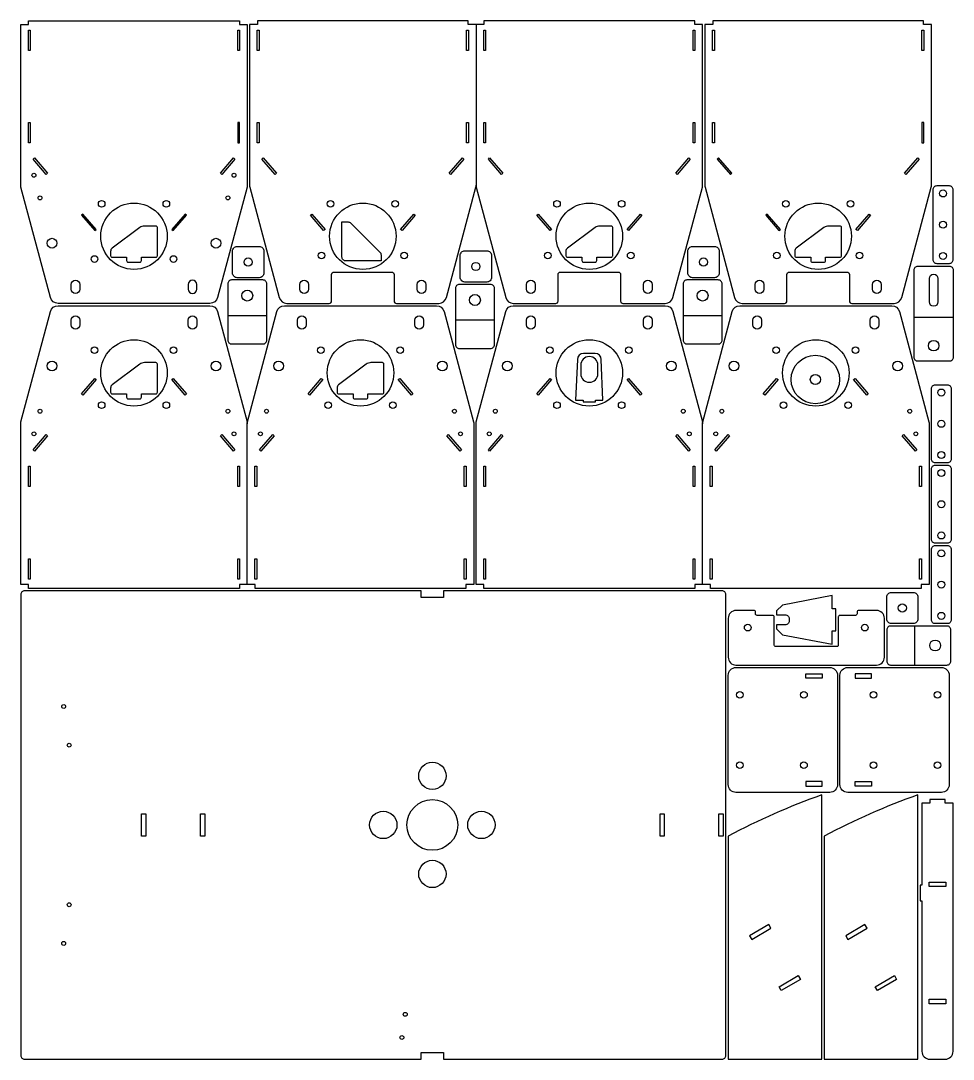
# Model space of a CAD drawing. Extents: x 1203 to 2397, y 2046 to 5039.
# Drawn here: x 1203 to 2397, y 2046 to 3376 of the extents above; entities that cross this region are included whole.
import ezdxf

# ---------------------------------------------------------------- set-up
doc = ezdxf.new("R2010")
doc.units = 0

# ---------------------------------------------------------------- blocks, each defined once
blk = doc.blocks.new('Part1983579392', base_point=(-338.4, 0))
at = {"layer": '1'}
blk.add_lwpolyline([(0, 0, 0.039307), (-52.8, 120), (-338.4, 120), (-338.4, 0)], format="xyb", close=True, dxfattribs=at)
for points in [[(-166, 68), (-180.2, 92.5), (-185, 89.8), (-170.8, 65.2)], [(-231.4, 30.2), (-236.2, 27.5), (-250.4, 52), (-245.6, 54.8)]]:
    blk.add_lwpolyline(points, close=True, dxfattribs=at)
blk = doc.blocks.new('Part1841536260', base_point=(-338.4, 0))
at = {"layer": '1'}
blk.add_lwpolyline([(0, 0, 0.039307), (-52.8, 120), (-338.4, 120), (-338.4, 0)], format="xyb", close=True, dxfattribs=at)
for points in [[(-166, 68), (-180.2, 92.5), (-185, 89.8), (-170.8, 65.2)], [(-231.4, 30.2), (-236.2, 27.5), (-250.4, 52), (-245.6, 54.8)]]:
    blk.add_lwpolyline(points, close=True, dxfattribs=at)
blk = doc.blocks.new('Part1369442624')
at = {"layer": '1'}
blk.add_lwpolyline([(332.7, 30), (328, 30), (328, 40), (223, 40), (223, 42), (203, 42), (203, 40), (10, 40, 0.4142136), (0, 30), (0, 10, 0.4142136), (10, 0), (328, 0), (328, 10), (332.7, 10)], format="xyb", close=True, dxfattribs=at)
for points in [[(76.76, 30.5), (76.76, 9.5), (71, 9.5), (71, 30.5)], [(226.76, 30.5), (226.76, 9.5), (221, 9.5), (221, 30.5)]]:
    blk.add_lwpolyline(points, close=True, dxfattribs=at)
blk = doc.blocks.new('Part1451734777', base_point=(-451.4, -300))
at = {"layer": '1'}
blk.add_lwpolyline([(451.4, 295, 0.414214), (446.4, 300), (89.8, 300), (89.8, 291.5), (61.4, 291.5), (61.4, 300), (-446.4, 300, 0.414214), (-451.4, 295), (-451.4, -295, 0.414214), (-446.4, -300), (61.4, -300), (61.4, -291.5), (89.8, -291.5), (89.8, -300), (446.4, -300, 0.414214), (451.4, -295)], format="xyb", close=True, dxfattribs=at)
for points in [[(-291.4, 14.2), (-291.4, -14.2), (-296.9, -14.2), (-296.9, 14.2)], [(-215.9, 14.2), (-215.9, -14.2), (-221.4, -14.2), (-221.4, 14.2)], [(372.6, 14.2), (372.6, -14.2), (367.1, -14.2), (367.1, 14.2)], [(448.1, 14.2), (448.1, -14.2), (442.6, -14.2), (442.6, 14.2)]]:
    blk.add_lwpolyline(points, close=True, dxfattribs=at)
for centre, radius in [((-396.4, 151.7), 2.5), ((-389.4, 102.2), 2.5), ((75.6, 62.8), 17.5), ((75.6, 0), 32.5), ((12.8, 0), 17.5), ((138.4, 0), 17.5), ((75.6, -62.8), 17.5), ((-389.4, -102.2), 2.5), ((-396.4, -151.7), 2.5), ((40.9, -242.5), 2.5), ((36.6, -272.2), 2.5)]:
    blk.add_circle(centre, radius, dxfattribs=at)
blk = doc.blocks.new('Part1936413174', base_point=(-80, -80))
at = {"layer": '1'}
blk.add_lwpolyline([(80, 50), (80, -70, -0.414214), (70, -80), (-70, -80, -0.414214), (-80, -70), (-80, 50, -0.414214), (-70, 60), (70, 60, -0.414214)], format="xyb", close=True, dxfattribs=at)
for points in [[(-66.1, -39.5), (-71.9, -39.5), (-71.9, -60.5), (-66.1, -60.5)], [(71.9, -39.5), (71.9, -60.5), (66.1, -60.5), (66.1, -39.5)]]:
    blk.add_lwpolyline(points, close=True, dxfattribs=at)
for centre in [(-45, 45), (45, 45), (-45, -37), (45, -37)]:
    blk.add_circle(centre, 4.25, dxfattribs=at)
blk = doc.blocks.new('Part407627364', base_point=(-80, -80))
at = {"layer": '1'}
blk.add_lwpolyline([(80, 50), (80, -70, -0.414214), (70, -80), (-70, -80, -0.414214), (-80, -70), (-80, 50, -0.414214), (-70, 60), (70, 60, -0.414214)], format="xyb", close=True, dxfattribs=at)
for points in [[(-66.1, -39.5), (-71.9, -39.5), (-71.9, -60.5), (-66.1, -60.5)], [(71.9, -39.5), (71.9, -60.5), (66.1, -60.5), (66.1, -39.5)]]:
    blk.add_lwpolyline(points, close=True, dxfattribs=at)
for centre in [(-45, 45), (45, 45), (-45, -37), (45, -37)]:
    blk.add_circle(centre, 4.25, dxfattribs=at)
blk = doc.blocks.new('Part1106952901', base_point=(-32, -25))
at = {"layer": '1'}
blk.add_lwpolyline([(50, 20, 0.414214), (45, 25), (-27, 25, 0.414214), (-32, 20), (-32, -20, 0.414214), (-27, -25), (45, -25, 0.414214), (50, -20)], format="xyb", close=True, dxfattribs=at)
blk.add_circle((30, 0), 7, dxfattribs=at)
at = {"layer": '2'}
blk.add_line((4, -25), (4, 25), dxfattribs=at)
blk = doc.blocks.new('Part1621055646', base_point=(-25.4, 0))
at = {"layer": '1'}
blk.add_lwpolyline([(0, 95), (0, 5, -0.414214), (-5, 0), (-20.4, 0, -0.414214), (-25.4, 5), (-25.4, 95, -0.414214), (-20.4, 100), (-5, 100, -0.414214)], format="xyb", close=True, dxfattribs=at)
for centre in [(-12.7, 90), (-12.7, 50), (-12.7, 10)]:
    blk.add_circle(centre, 4.5, dxfattribs=at)
blk = doc.blocks.new('Part2043137591', base_point=(-20, -20))
at = {"layer": '1'}
blk.add_lwpolyline([(20, 14), (20, -14, -0.414214), (14, -20), (-14, -20, -0.414214), (-20, -14), (-20, 14, -0.414214), (-14, 20), (14, 20, -0.414214)], format="xyb", close=True, dxfattribs=at)
blk.add_circle((0, 0), 5.25, dxfattribs=at)
blk = doc.blocks.new('Part1659823463', base_point=(-100, -35))
at = {"layer": '1'}
blk.add_lwpolyline([(100, 25, 0.4142136), (90, 35), (67, 35, 0.4142136), (65, 33), (65, 30.65, -0.4142136), (63, 28.65), (43, 28.65, 0.4142136), (41, 26.65), (41, -9.35, -0.4142136), (39, -11.35), (-39, -11.35, -0.4142136), (-41, -9.35), (-41, 26.65, 0.4142136), (-43, 28.65), (-63, 28.65, -0.4142136), (-65, 30.65), (-65, 33, 0.4142136), (-67, 35), (-90, 35, 0.4142136), (-100, 25), (-100, -25, 0.4142136), (-90, -35), (90, -35, 0.4142136), (100, -25)], format="xyb", close=True, dxfattribs=at)
for centre in [(-75, 13), (75, 13)]:
    blk.add_circle(centre, 4.25, dxfattribs=at)
blk = doc.blocks.new('Part1237759770', base_point=(-25.4, 0))
at = {"layer": '1'}
blk.add_lwpolyline([(0, 95), (0, 5, -0.414214), (-5, 0), (-20.4, 0, -0.414214), (-25.4, 5), (-25.4, 95, -0.414214), (-20.4, 100), (-5, 100, -0.414214)], format="xyb", close=True, dxfattribs=at)
for centre in [(-12.7, 90), (-12.7, 50), (-12.7, 10)]:
    blk.add_circle(centre, 4.5, dxfattribs=at)
blk = doc.blocks.new('Part2082980233', base_point=(-25.4, 0))
at = {"layer": '1'}
blk.add_lwpolyline([(0, 95), (0, 5, -0.414214), (-5, 0), (-20.4, 0, -0.414214), (-25.4, 5), (-25.4, 95, -0.414214), (-20.4, 100), (-5, 100, -0.414214)], format="xyb", close=True, dxfattribs=at)
for centre in [(-12.7, 90), (-12.7, 50), (-12.7, 10)]:
    blk.add_circle(centre, 4.5, dxfattribs=at)
blk = doc.blocks.new('CommonPart1440687146', base_point=(586, 606))
at = {"layer": '1'}
blk.add_lwpolyline([(876, 610.8), (866, 610.8), (866, 606), (596, 606), (596, 610.8), (586, 610.8), (586, 816.7, -0.065243), (586.3, 819.3), (624, 960.6, -0.339788), (633.7, 968), (828.3, 968, -0.339788), (838, 960.6), (875.7, 819.3, -0.065242), (876, 816.7)], format="xyb", dxfattribs=at)
for points in [[(876, 816.7, -0.065243), (876.3, 819.3), (914, 960.6, -0.339788), (923.7, 968), (1118.3, 968, -0.339788), (1128, 960.6), (1165.7, 819.3, -0.065243), (1166, 816.7), (1166, 610.8), (1156, 610.8), (1156, 606), (886, 606), (886, 610.8), (876, 610.8)], [(650.5, 943.6), (650.5, 949.6, -1), (661.5, 949.6), (661.5, 943.6, -1)], [(800.5, 943.6), (800.5, 949.6, -1), (811.5, 949.6), (811.5, 943.6, -1)], [(940.5, 943.6), (940.5, 949.6, -1), (951.5, 949.6), (951.5, 943.6, -1)], [(1090.5, 943.6), (1090.5, 949.6, -1), (1101.5, 949.6), (1101.5, 943.6, -1)]]:
    blk.add_lwpolyline(points, format="xyb", close=True, dxfattribs=at)
for points in [[(663.8, 855.1), (680.8, 874.8), (682.6, 873.3), (665.6, 853.6)], [(779.4, 873.3), (781.2, 874.8), (798.2, 855.1), (796.4, 853.6)], [(953.8, 855.1), (970.8, 874.8), (972.6, 873.3), (955.6, 853.6)], [(1069.4, 873.3), (1071.2, 874.8), (1088.2, 855.1), (1086.4, 853.6)], [(601.7, 783.3), (618.7, 802.9), (620.4, 801.4), (603.4, 781.8)], [(841.6, 801.4), (843.3, 802.9), (860.3, 783.3), (858.6, 781.8)], [(891.7, 783.3), (908.7, 802.9), (910.4, 801.4), (893.4, 781.8)], [(1131.6, 801.4), (1133.3, 802.9), (1150.3, 783.3), (1148.6, 781.8)], [(595.8, 736.5), (595.8, 762.5), (598.1, 762.5), (598.1, 736.5)], [(863.8, 736.5), (863.8, 762.5), (866.1, 762.5), (866.1, 736.5)], [(885.9, 736.5), (885.9, 762.5), (888.1, 762.5), (888.1, 736.5)], [(1153.8, 736.5), (1153.8, 762.5), (1156.2, 762.5), (1156.2, 736.5)], [(595.8, 618), (595.8, 644), (598.1, 644), (598.1, 618)], [(863.8, 618), (863.8, 644), (866.1, 644), (866.1, 618)], [(885.9, 618), (885.9, 644), (888.1, 644), (888.1, 618)], [(1153.8, 618), (1153.8, 644), (1156.2, 644), (1156.2, 618)]]:
    blk.add_lwpolyline(points, close=True, dxfattribs=at)
for centre, radius in [((731, 882), 42.5), ((1021, 882), 42.5), ((680.3, 911.2), 4.25), ((781.7, 911.2), 4.25), ((970.3, 911.2), 4.25), ((1071.7, 911.2), 4.25), ((626.1, 890.9), 6.25), ((835.9, 890.9), 6.25), ((916.1, 890.9), 6.25), ((1125.9, 890.9), 6.25), ((689.6, 840.6), 4.25), ((772.4, 840.6), 4.25), ((979.6, 840.6), 4.25), ((1062.4, 840.6), 4.25), ((610.7, 832.9), 2.5), ((851.3, 832.9), 2.5), ((900.7, 832.9), 2.5), ((1141.3, 832.9), 2.5), ((602.9, 803.9), 2.5), ((859.1, 803.9), 2.5), ((892.9, 803.9), 2.5), ((1149.1, 803.9), 2.5)]:
    blk.add_circle(centre, radius, dxfattribs=at)
blk = doc.blocks.new('CommonPart', base_point=(3, 606))
at = {"layer": '1'}
blk.add_lwpolyline([(293, 610.8), (283, 610.8), (283, 606), (13, 606), (13, 610.8), (3, 610.8), (3, 816.7, -0.065243), (3.3, 819.3), (41, 960.6, -0.339788), (50.7, 968), (245.3, 968, -0.339788), (255, 960.6), (292.7, 819.3, -0.065242), (293, 816.7)], format="xyb", dxfattribs=at)
for points in [[(293, 816.7, -0.065243), (293.3, 819.3), (331, 960.6, -0.339788), (340.7, 968), (535.3, 968, -0.339788), (545, 960.6), (582.7, 819.3, -0.065243), (583, 816.7), (583, 610.8), (573, 610.8), (573, 606), (303, 606), (303, 610.8), (293, 610.8)], [(67.5, 943.6), (67.5, 949.6, -1), (78.5, 949.6), (78.5, 943.6, -1)], [(217.5, 943.6), (217.5, 949.6, -1), (228.5, 949.6), (228.5, 943.6, -1)], [(357.5, 943.6), (357.5, 949.6, -1), (368.5, 949.6), (368.5, 943.6, -1)], [(507.5, 943.6), (507.5, 949.6, -1), (518.5, 949.6), (518.5, 943.6, -1)]]:
    blk.add_lwpolyline(points, format="xyb", close=True, dxfattribs=at)
for points in [[(80.8, 855.1), (97.8, 874.8), (99.6, 873.3), (82.6, 853.6)], [(196.4, 873.3), (198.2, 874.8), (215.2, 855.1), (213.4, 853.6)], [(370.8, 855.1), (387.8, 874.8), (389.6, 873.3), (372.6, 853.6)], [(486.4, 873.3), (488.2, 874.8), (505.2, 855.1), (503.4, 853.6)], [(18.7, 783.3), (35.7, 802.9), (37.4, 801.4), (20.4, 781.8)], [(258.6, 801.4), (260.3, 802.9), (277.3, 783.3), (275.6, 781.8)], [(308.7, 783.3), (325.7, 802.9), (327.4, 801.4), (310.4, 781.8)], [(548.6, 801.4), (550.3, 802.9), (567.3, 783.3), (565.6, 781.8)], [(12.8, 736.5), (12.8, 762.5), (15.2, 762.5), (15.2, 736.5)], [(280.9, 736.5), (280.9, 762.5), (283.1, 762.5), (283.1, 736.5)], [(302.9, 736.5), (302.9, 762.5), (305.2, 762.5), (305.2, 736.5)], [(570.9, 736.5), (570.9, 762.5), (573.2, 762.5), (573.2, 736.5)], [(12.8, 618), (12.8, 644), (15.2, 644), (15.2, 618)], [(280.9, 618), (280.9, 644), (283.1, 644), (283.1, 618)], [(302.9, 618), (302.9, 644), (305.2, 644), (305.2, 618)], [(570.9, 618), (570.9, 644), (573.2, 644), (573.2, 618)]]:
    blk.add_lwpolyline(points, close=True, dxfattribs=at)
for centre, radius in [((148, 882), 42.5), ((438, 882), 42.5), ((97.3, 911.2), 4.25), ((198.7, 911.2), 4.25), ((387.3, 911.2), 4.25), ((488.7, 911.2), 4.25), ((43.1, 890.9), 6.25), ((252.9, 890.9), 6.25), ((333.1, 890.9), 6.25), ((542.9, 890.9), 6.25), ((106.6, 840.6), 4.25), ((189.4, 840.6), 4.25), ((396.6, 840.6), 4.25), ((479.4, 840.6), 4.25), ((27.7, 832.9), 2.5), ((268.3, 832.9), 2.5), ((317.7, 832.9), 2.5), ((558.3, 832.9), 2.5), ((19.9, 803.9), 2.5), ((276.1, 803.9), 2.5), ((309.9, 803.9), 2.5), ((566.1, 803.9), 2.5)]:
    blk.add_circle(centre, radius, dxfattribs=at)
blk = doc.blocks.new('Part1391791728', base_point=(-60, -17.5))
at = {"layer": '1'}
for points in [[(2, 8), (0, 8), (0, 17.5), (-52.3, 15.3, 0.402069), (-60, 7.3), (-60, -7.3, 0.402069), (-52.3, -15.3), (0, -17.5), (0, -8), (2, -8)], [(-34, 11), (-45, 11, 1), (-45, -11), (-34, -11, 1)]]:
    blk.add_lwpolyline(points, format="xyb", close=True, dxfattribs=at)
blk = doc.blocks.new('Part623606508', base_point=(-31, -31))
at = {"layer": '1'}
for radius in [31, 6.49]:
    blk.add_circle((0, 0), radius, dxfattribs=at)
blk = doc.blocks.new('Part1159274559', base_point=(-25, -60))
at = {"layer": '1'}
for points in [[(25, 57), (25, -55, -0.414214), (20, -60), (-20, -60, -0.414214), (-25, -55), (-25, 57, -0.414214), (-20, 62), (20, 62, -0.414214)], [(5.5, 46), (5.5, 16, -1), (-5.5, 16), (-5.5, 46, -1)]]:
    blk.add_lwpolyline(points, format="xyb", close=True, dxfattribs=at)
blk.add_circle((0, -40), 6.75, dxfattribs=at)
at = {"layer": '2'}
blk.add_line((25, -4), (-25, -4), dxfattribs=at)
blk = doc.blocks.new('Part1196445435', base_point=(-32, -25))
at = {"layer": '1'}
blk.add_lwpolyline([(50, 20, 0.414214), (45, 25), (-27, 25, 0.414214), (-32, 20), (-32, -20, 0.414214), (-27, -25), (45, -25, 0.414214), (50, -20)], format="xyb", close=True, dxfattribs=at)
blk.add_circle((30, 0), 7, dxfattribs=at)
at = {"layer": '2'}
blk.add_line((4, -25), (4, 25), dxfattribs=at)
blk = doc.blocks.new('Part1619535840', base_point=(-32, -25))
at = {"layer": '1'}
blk.add_lwpolyline([(50, 20, 0.414214), (45, 25), (-27, 25, 0.414214), (-32, 20), (-32, -20, 0.414214), (-27, -25), (45, -25, 0.414214), (50, -20)], format="xyb", close=True, dxfattribs=at)
blk.add_circle((30, 0), 7, dxfattribs=at)
at = {"layer": '2'}
blk.add_line((4, -25), (4, 25), dxfattribs=at)
blk = doc.blocks.new('Part1581304676', base_point=(-32, -25))
at = {"layer": '1'}
blk.add_lwpolyline([(50, 20, 0.414214), (45, 25), (-27, 25, 0.414214), (-32, 20), (-32, -20, 0.414214), (-27, -25), (45, -25, 0.414214), (50, -20)], format="xyb", close=True, dxfattribs=at)
blk.add_circle((30, 0), 7, dxfattribs=at)
at = {"layer": '2'}
blk.add_line((4, -25), (4, 25), dxfattribs=at)
blk = doc.blocks.new('Part1557669242', base_point=(-20, -20))
at = {"layer": '1'}
blk.add_lwpolyline([(20, 14), (20, -14, -0.414214), (14, -20), (-14, -20, -0.414214), (-20, -14), (-20, 14, -0.414214), (-14, 20), (14, 20, -0.414214)], format="xyb", close=True, dxfattribs=at)
blk.add_circle((0, 0), 5.25, dxfattribs=at)
blk = doc.blocks.new('Part419161880', base_point=(-20, -20))
at = {"layer": '1'}
blk.add_lwpolyline([(20, 14), (20, -14, -0.414214), (14, -20), (-14, -20, -0.414214), (-20, -14), (-20, 14, -0.414214), (-14, 20), (14, 20, -0.414214)], format="xyb", close=True, dxfattribs=at)
blk.add_circle((0, 0), 5.25, dxfattribs=at)
blk = doc.blocks.new('Part1197746022', base_point=(-20, -20))
at = {"layer": '1'}
blk.add_lwpolyline([(20, 14), (20, -14, -0.414214), (14, -20), (-14, -20, -0.414214), (-20, -14), (-20, 14, -0.414214), (-14, 20), (14, 20, -0.414214)], format="xyb", close=True, dxfattribs=at)
blk.add_circle((0, 0), 5.25, dxfattribs=at)
blk = doc.blocks.new('Part1222766513', base_point=(-25.4, 0))
at = {"layer": '1'}
blk.add_lwpolyline([(0, 95), (0, 5, -0.414214), (-5, 0), (-20.4, 0, -0.414214), (-25.4, 5), (-25.4, 95, -0.414214), (-20.4, 100), (-5, 100, -0.414214)], format="xyb", close=True, dxfattribs=at)
for centre in [(-12.7, 90), (-12.7, 50), (-12.7, 10)]:
    blk.add_circle(centre, 4.5, dxfattribs=at)
blk = doc.blocks.new('Part1320207480', base_point=(-145, -181))
at = {"layer": '1'}
for points in [[(145, 176.2), (135, 176.2), (135, 181), (-135, 181), (-135, 176.2), (-145, 176.2), (-145, -29.7, 0.065243), (-144.7, -32.3), (-107, -173.6, 0.339788), (-97.3, -181), (-43, -181, 0.414214), (-40, -178), (-40, -144, -0.414214), (-37, -141), (37, -141, -0.414214), (40, -144), (40, -178, 0.414214), (43, -181), (97.3, -181, 0.339788), (107, -173.6), (144.7, -32.3, 0.065243), (145, -29.7)], [(-69.5, -156.7), (-69.5, -162.7, -1), (-80.5, -162.7), (-80.5, -156.7, -1)], [(80.5, -156.7), (80.5, -162.7, -1), (69.5, -162.7), (69.5, -156.7, -1)]]:
    blk.add_lwpolyline(points, format="xyb", close=True, dxfattribs=at)
for points in [[(-132.8, 169), (-132.8, 143), (-135.2, 143), (-135.2, 169)], [(135.2, 169), (135.2, 143), (132.8, 143), (132.8, 169)], [(-132.8, 50.5), (-132.8, 24.5), (-135.2, 24.5), (-135.2, 50.5)], [(135.2, 50.5), (132.8, 50.5), (132.8, 24.5), (135.2, 24.5)], [(-110.6, -14.4), (-127.6, 5.2), (-129.3, 3.7), (-112.3, -15.9)], [(129.3, 3.7), (112.3, -15.9), (110.6, -14.4), (127.6, 5.2)], [(-48.4, -86.3), (-65.4, -66.6), (-67.2, -68.1), (-50.2, -87.8)], [(67.2, -68.1), (50.2, -87.8), (48.4, -86.3), (65.4, -66.6)]]:
    blk.add_lwpolyline(points, close=True, dxfattribs=at)
for centre, radius in [((-41.4, -53.6), 4.25), ((0, -95), 42.5), ((41.4, -53.6), 4.25), ((-53, -119.7), 4.25), ((53, -119.7), 4.25)]:
    blk.add_circle(centre, radius, dxfattribs=at)
blk = doc.blocks.new('CommonPart1876554275', base_point=(296, 971))
at = {"layer": '1'}
blk.add_lwpolyline([(586, 1328.2), (576, 1328.2), (576, 1333), (306, 1333), (306, 1328.2), (296, 1328.2), (296, 1122.3, 0.065243), (296.3, 1119.7), (334, 978.4, 0.339788), (343.7, 971), (398, 971, 0.414214), (401, 974), (401, 1008, -0.414214), (404, 1011), (478, 1011, -0.414214), (481, 1008), (481, 974, 0.414214), (484, 971), (538.3, 971, 0.339788), (548, 978.4), (585.7, 1119.7, 0.065243), (586, 1122.3)], format="xyb", dxfattribs=at)
for points in [[(586, 1328.2), (586, 1122.3, 0.065242), (586.3, 1119.7), (624, 978.4, 0.339788), (633.7, 971), (688, 971, 0.414214), (691, 974), (691, 1008, -0.414214), (694, 1011), (768, 1011, -0.414214), (771, 1008), (771, 974, 0.414214), (774, 971), (828.3, 971, 0.339788), (838, 978.4), (875.7, 1119.7, 0.065243), (876, 1122.3), (876, 1328.2), (866, 1328.2), (866, 1333), (596, 1333), (596, 1328.2)], [(371.5, 995.3), (371.5, 989.3, -1), (360.5, 989.3), (360.5, 995.3, -1)], [(521.5, 995.3), (521.5, 989.3, -1), (510.5, 989.3), (510.5, 995.3, -1)], [(661.5, 995.3), (661.5, 989.3, -1), (650.5, 989.3), (650.5, 995.3, -1)], [(811.5, 995.3), (811.5, 989.3, -1), (800.5, 989.3), (800.5, 995.3, -1)]]:
    blk.add_lwpolyline(points, format="xyb", close=True, dxfattribs=at)
for points in [[(308.1, 1321), (308.1, 1295), (305.9, 1295), (305.9, 1321)], [(576.1, 1321), (576.1, 1295), (573.9, 1295), (573.9, 1321)], [(598.2, 1321), (598.2, 1295), (595.9, 1295), (595.9, 1321)], [(866.2, 1321), (866.2, 1295), (863.9, 1295), (863.9, 1321)], [(308.1, 1202.5), (308.1, 1176.5), (305.9, 1176.5), (305.9, 1202.5)], [(576.1, 1202.5), (576.1, 1176.5), (573.9, 1176.5), (573.9, 1202.5)], [(598.2, 1202.5), (598.2, 1176.5), (595.9, 1176.5), (595.9, 1202.5)], [(866.2, 1202.5), (866.2, 1176.5), (863.9, 1176.5), (863.9, 1202.5)], [(330.4, 1137.6), (328.7, 1136.1), (311.7, 1155.7), (313.4, 1157.2)], [(570.3, 1155.7), (553.3, 1136.1), (551.6, 1137.6), (568.6, 1157.2)], [(620.4, 1137.6), (618.7, 1136.1), (601.7, 1155.7), (603.4, 1157.2)], [(860.3, 1155.7), (843.3, 1136.1), (841.6, 1137.6), (858.6, 1157.2)], [(392.6, 1065.7), (390.8, 1064.2), (373.8, 1083.9), (375.6, 1085.4)], [(508.2, 1083.9), (491.2, 1064.2), (489.4, 1065.7), (506.4, 1085.4)], [(682.6, 1065.7), (680.8, 1064.2), (663.8, 1083.9), (665.6, 1085.4)], [(798.2, 1083.9), (781.2, 1064.2), (779.4, 1065.7), (796.4, 1085.4)]]:
    blk.add_lwpolyline(points, close=True, dxfattribs=at)
for centre, radius in [((399.6, 1098.4), 4.25), ((441, 1057), 42.5), ((482.4, 1098.4), 4.25), ((689.6, 1098.4), 4.25), ((731, 1057), 42.5), ((772.4, 1098.4), 4.25), ((388, 1032.3), 4.25), ((494, 1032.3), 4.25), ((678, 1032.3), 4.25), ((784, 1032.3), 4.25)]:
    blk.add_circle(centre, radius, dxfattribs=at)
blk = doc.blocks.new('Part919846116', base_point=(-145, -181))
at = {"layer": '1'}
for points in [[(145, 176.2), (145, -29.7, -0.065243), (144.7, -32.3), (107, -173.6, -0.339788), (97.3, -181), (-97.3, -181, -0.339788), (-107, -173.6), (-144.7, -32.3, -0.065243), (-145, -29.7), (-145, 176.2), (-135, 176.2), (-135, 181), (135, 181), (135, 176.2)], [(-69.5, -156.7), (-69.5, -162.7, -1), (-80.5, -162.7), (-80.5, -156.7, -1)], [(80.5, -156.7, 1), (69.5, -156.7), (69.5, -162.7, 1), (80.5, -162.7)]]:
    blk.add_lwpolyline(points, format="xyb", close=True, dxfattribs=at)
for points in [[(-132.8, 169), (-132.8, 143), (-135.2, 143), (-135.2, 169)], [(135.2, 169), (135.2, 143), (132.8, 143), (132.8, 169)], [(-132.8, 50.5), (-132.8, 24.5), (-135.2, 24.5), (-135.2, 50.5)], [(135.2, 50.5), (132.8, 50.5), (132.8, 24.5), (135.2, 24.5)], [(-110.6, -14.4), (-112.3, -15.9), (-129.3, 3.7), (-127.6, 5.2)], [(129.3, 3.7), (112.3, -15.9), (110.6, -14.4), (127.6, 5.2)], [(-48.4, -86.3), (-65.4, -66.6), (-67.2, -68.1), (-50.2, -87.8)], [(67.2, -68.1), (65.4, -66.6), (48.4, -86.3), (50.2, -87.8)]]:
    blk.add_lwpolyline(points, close=True, dxfattribs=at)
for centre, radius in [((-128.1, -16.9), 2.5), ((128.1, -16.9), 2.5), ((-120.3, -45.9), 2.5), ((-41.4, -53.6), 4.25), ((0, -95), 42.5), ((41.4, -53.6), 4.25), ((120.3, -45.9), 2.5), ((-104.9, -103.9), 6.25), ((104.9, -103.9), 6.25), ((-50.7, -124.2), 4.25), ((50.7, -124.2), 4.25)]:
    blk.add_circle(centre, radius, dxfattribs=at)

msp = doc.modelspace()

# ---------------------------------------------------------------- linework, layer by layer
at = {"layer": '1'}
for points in [[(1318.2, 3074.8, 0.414214), (1320.2, 3072.8), (1338.7, 3072.8), (1338.7, 3068.5, 0.414214), (1340.7, 3066.5), (1355.7, 3066.5, 0.414214), (1357.7, 3068.5), (1357.7, 3072.8), (1376.2, 3072.8, 0.414214), (1378.2, 3074.8), (1378.2, 3110.8, 0.414214), (1376.2, 3112.8), (1361.6, 3112.8, 0.162278), (1355.6, 3110.8), (1320.2, 3084.3, 0.236068), (1318.2, 3080.3)], [(1664.5, 3068), (1619.5, 3068, -0.414214), (1614.5, 3073), (1614.5, 3118), (1622.4, 3118, -0.198912), (1625.9, 3116.5), (1663, 3079.4, -0.198912), (1664.5, 3075.9)], [(1901.2, 3074.8, 0.414214), (1903.2, 3072.8), (1921.7, 3072.8), (1921.7, 3068.5, 0.414214), (1923.7, 3066.5), (1938.7, 3066.5, 0.414214), (1940.7, 3068.5), (1940.7, 3072.8), (1959.2, 3072.8, 0.414214), (1961.2, 3074.8), (1961.2, 3110.8, 0.414214), (1959.2, 3112.8), (1944.6, 3112.8, 0.162278), (1938.6, 3110.8), (1903.2, 3084.3, 0.236068), (1901.2, 3080.3)], [(2194.2, 3074.8, 0.414214), (2196.2, 3072.8), (2214.7, 3072.8), (2214.7, 3068.5, 0.414214), (2216.7, 3066.5), (2231.7, 3066.5, 0.414214), (2233.7, 3068.5), (2233.7, 3072.8), (2252.2, 3072.8, 0.414214), (2254.2, 3074.8), (2254.2, 3110.8, 0.414214), (2252.2, 3112.8), (2237.6, 3112.8, 0.162278), (2231.6, 3110.8), (2196.2, 3084.3, 0.236068), (2194.2, 3080.3)], [(1318.2, 2899.8, 0.414214), (1320.2, 2897.8), (1338.7, 2897.8), (1338.7, 2893.5, 0.414214), (1340.7, 2891.5), (1355.7, 2891.5, 0.414214), (1357.7, 2893.5), (1357.7, 2897.8), (1376.2, 2897.8, 0.414214), (1378.2, 2899.8), (1378.2, 2935.8, 0.414214), (1376.2, 2937.8), (1361.6, 2937.8, 0.162278), (1355.6, 2935.8), (1320.2, 2909.3, 0.236068), (1318.2, 2905.3)], [(1608.2, 2899.8, 0.414214), (1610.2, 2897.8), (1628.7, 2897.8), (1628.7, 2893.5, 0.414214), (1630.7, 2891.5), (1645.7, 2891.5, 0.414214), (1647.7, 2893.5), (1647.7, 2897.8), (1666.2, 2897.8, 0.414214), (1668.2, 2899.8), (1668.2, 2935.8, 0.414214), (1666.2, 2937.8), (1651.6, 2937.8, 0.162278), (1645.6, 2935.8), (1610.2, 2909.3, 0.236068), (1608.2, 2905.3)], [(2178.5, 2627.3), (2171, 2619.9), (2171, 2614.8), (2182, 2614.8, -0.414214), (2187, 2609.8), (2187, 2606.9, -0.414214), (2182, 2601.9), (2171, 2601.9), (2171, 2596.8), (2178.5, 2589.3), (2242.2, 2577.1), (2242.2, 2594.3), (2246.7, 2594.3), (2246.7, 2622.4), (2242.2, 2622.4), (2242.2, 2639.6)]]:
    msp.add_lwpolyline(points, format="xyb", close=True, dxfattribs=at)

# ---------------------------------------------------------------- block references
for name, p in [('Part919846116', (1203.2, 3013.7)), ('CommonPart1876554275', (1496.2, 3013.7)), ('Part1320207480', (2079.2, 3013.7)), ('Part1557669242', (1474.4, 3046.6)), ('Part1197746022', (2057.4, 3046.6)), ('Part419161880', (1765.9, 3041)), ('Part1159274559', (2347.1, 2939.5)), ('CommonPart', (1203.2, 2648.7)), ('CommonPart1440687146', (1786.2, 2648.7)), ('Part623606508', (2189.6, 2885.2)), ('Part1451734777', (1203.2, 2045.7)), ('Part2043137591', (2312, 2603.6)), ('Part1659823463', (2109, 2550.4)), ('Part1106952901', (2312, 2550.5))]:
    msp.add_blockref(name, p, dxfattribs=at)
for name, p, rotation in [('Part1222766513', (2396.8, 3164.5), 180), ('Part1581304676', (1518.2, 2961.7), 90.0000001836389), ('Part1619535840', (1809.7, 2956), 90.0000001836389), ('Part1196445435', (2101.2, 2961.7), 90.0000001836389), ('Part1391791728', (1913.7, 2949.6), 269.999999977959), ('Part2082980233', (2394.6, 2909.5), 180), ('Part1237759770', (2394.6, 2806.5), 180), ('Part1621055646', (2394.6, 2703.5), 180), ('Part407627364', (2249, 2387.4), 90.0000001836389), ('Part1936413174', (2252, 2547.4), 269.999999977959), ('Part1983579392', (2229, 2045.7), 90.0000001836389), ('Part1841536260', (2352, 2045.7), 90.0000001836389), ('Part1369442624', (2397, 2045.7), 90.0000001836389)]:
    msp.add_blockref(name, p, dxfattribs=dict(at, rotation=rotation))

doc.saveas('drawing.dxf')
